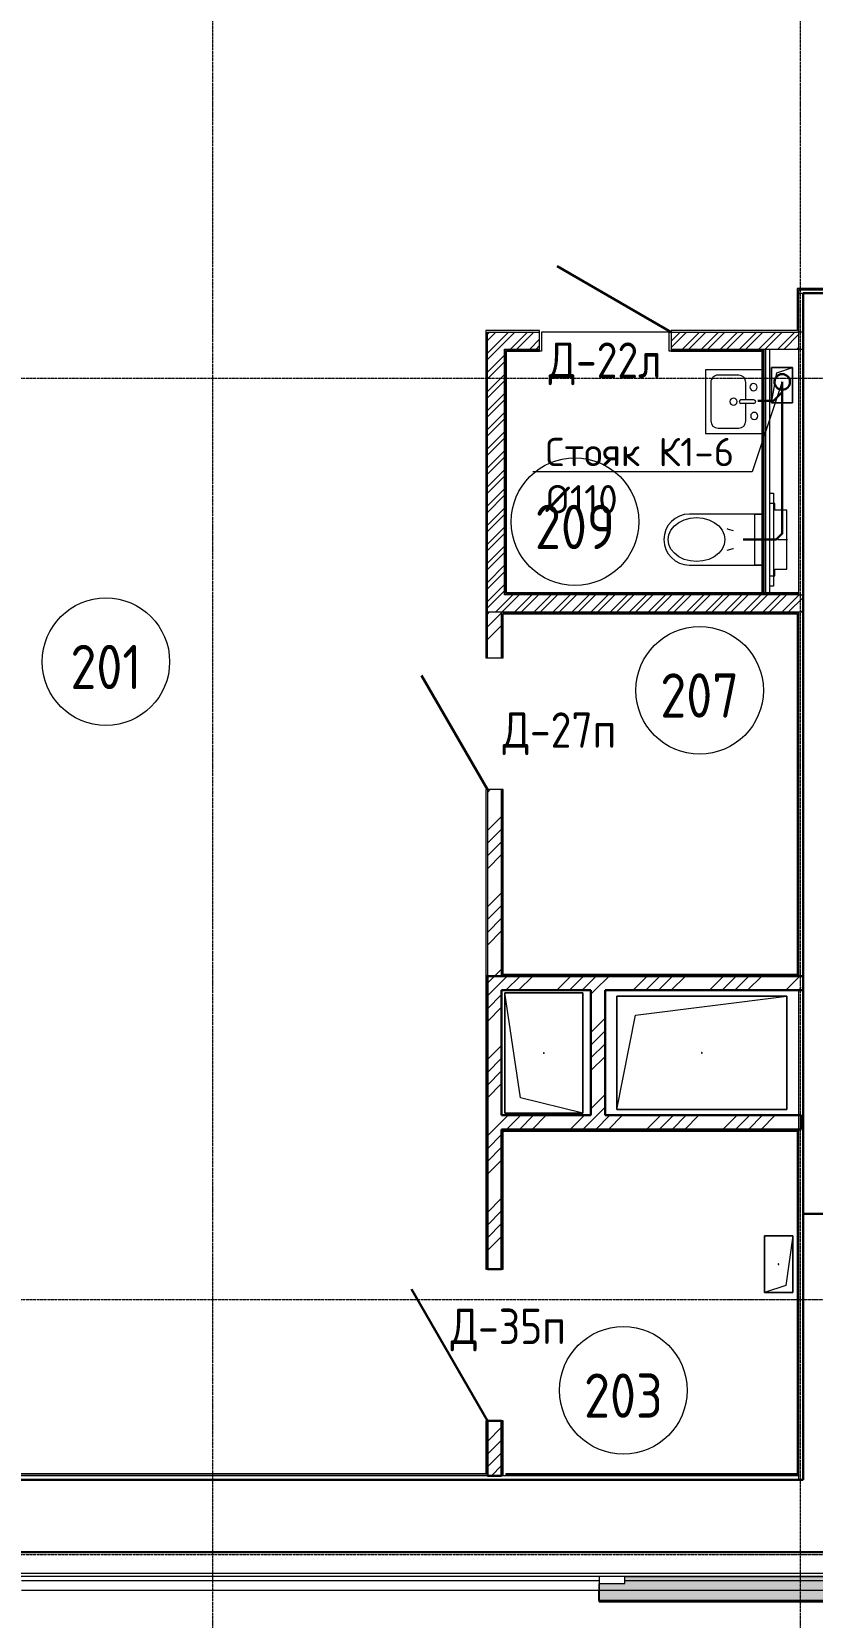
# Model space of a CAD drawing. Header units: millimetres. Extents: x -10178924 to 11692288, y -947381 to 58396.
# Drawn here: x 1722 to 7233, y -177041 to -165853 of the extents above; entities that cross this region are included whole.
import ezdxf
from ezdxf import colors
from ezdxf.entities.mleader import LeaderData, LeaderLine
from ezdxf.math import Vec2, Vec3

# ---------------------------------------------------------------- set-up
doc = ezdxf.new("R2010")
doc.units = ezdxf.units.MM
doc.linetypes.add('ADSK_Линия сетки', pattern=[25, 20, -2.5, 0, -2.5])
for name, color, linetype, lineweight in [('!К1', 32, 'Continuous', 30), ('Аннотация', 7, 'Continuous', 18), ('Выноски ВК', 7, 'Continuous', 0), ('Двери', 7, 'Continuous', 9), ('Марки дверей', 7, 'Continuous', 20), ('Обобщенные модели', 7, 'Continuous', 18), ('Ограждение', 7, 'Continuous', 9), ('Оси', 253, 'Continuous', 9), ('Перекрытие', 7, 'Continuous', 18), ('Сантехника', 7, 'Continuous', 18), ('Стены внутренние', 7, 'Continuous', 18), ('Стены наружные', 7, 'Continuous', 18), ('Стены несущие', 7, 'Continuous', 30), ('Стены отделка', 7, 'Continuous', 30), ('Стены штриховка', 7, 'Continuous', 9), ('ШТРИХОВКА', 252, 'Continuous', 15)]:
    doc.layers.add(name, color=color, linetype=linetype, lineweight=lineweight)
doc.layers.add('Линии', color=7, linetype='Continuous', lineweight=9, true_color=0x00a600)
doc.styles.add('GOST Common', font='GOST_Common.ttf', dxfattribs={"width": 0.9, "height": 350})
doc.styles.add('GOST Common_2', font='GOST_Common.ttf', dxfattribs={"width": 0.9, "height": 250})
doc.styles.add('PDF ISOCPEUR', font='isocpeur.ttf')
pattern_1 = [(45, (0, -123085.82), (-269.408, 269.408), []), (45, (89.8, -123085.82), (-269.408, 269.408), []), (45, (179.6, -123085.82), (-269.408, 269.408), []), (45, (269.4, -123085.82), (-269.408, 269.408), [])]

# ---------------------------------------------------------------- blocks, each defined once
blk = doc.blocks.new('AC_Дверь_Однопольная_Стальная - 900х2100Н Д32п-6552410-План 2-го этажа')
at = {"layer": 'Двери', "lineweight": 30}
blk.add_line((-465, 75), (340, 540), dxfattribs=at)
blk = doc.blocks.new('Ограждение - Ограждение-2756656-План 2-го этажа')
at = {"layer": 'Ограждение', "true_color": 0x373f43, "transparency": 33554432}
for points in [[(8028, -338), (8028, 116), (8009, 107), (7987, 107), (7966, 118), (7953, 134), (7948, 156), (7953, 178), (7967, 195), (7987, 205), (8009, 205), (8028, 197), (8028, 1539), (7849, 1717), (7849, 746), (7948, 746), (7948, 246), (7849, 246), (7849, -160), (7922, -233)], [(18243, 1539), (18282, 1539), (18282, 1717), (16198, 1717), (16198, 1698), (15798, 1698), (15798, 1717), (7849, 1717), (8028, 1539), (17981, 1539)], [(18243, 1538), (18282, 1539), (18282, 1543), (8024, 1543), (8028, 1538), (17981, 1538)], [(7848, 746), (7849, 746), (7848, 970)], [(7512, -338), (8028, -338), (7848, -160), (5909, -160), (5909, -209), (5729, -209), (5729, -338), (5909, -338)], [(8028, -339), (8023, -335), (5729, -335), (5729, -339), (8028, -339)]]:
    blk.add_hatch(color=149, dxfattribs=at).paths.add_polyline_path(points)
h = blk.add_hatch(color=149, dxfattribs=at)
h.paths.add_polyline_path([(8028, -339), (8028, 116), (8024, 114), (8024, -335), (8028, -338)])
h.paths.add_polyline_path([(8028, 196), (8028, 1539), (8024, 1543), (8024, 198), (8028, 196)])
at = {"layer": 'Ограждение'}
for p, q in [((7849, 1717), (7848, 1718)), ((7848, 1718), (8033, 1718)), ((7849, 1717), (8026, 1540)), ((8028, 1539), (7849, 1717)), ((7849, 1717), (7849, 746)), ((7849, 1717), (7849, 746)), ((15798, 1717), (7849, 1717)), ((15798, 1717), (7849, 1717)), ((8033, 1718), (9809, 1718)), ((9809, 1718), (8033, 1718)), ((10833, 1718), (12604, 1718)), ((12604, 1718), (10833, 1718)), ((13663, 1718), (15439, 1718)), ((15439, 1718), (13663, 1718)), ((18283, 1717), (16198, 1717)), ((18283, 1717), (16198, 1717)), ((16508, 1718), (18282, 1718)), ((18282, 1718), (16508, 1718)), ((8026, 1540), (8023, 1544)), ((8023, 1544), (8023, 198)), ((8023, 1544), (8024, 1543)), ((18282, 1544), (8023, 1544)), ((8024, 1543), (8026, 1540)), ((8026, 1540), (8024, 1543)), ((8024, 1543), (8024, 198)), ((8024, 1543), (8026, 1540)), ((18282, 1543), (8024, 1543)), ((8026, 1540), (8024, 1542)), ((8024, 1542), (8024, 198)), ((8024, 1542), (8024, 1542)), ((8024, 1542), (8024, 198)), ((8024, 1542), (8026, 1540)), ((18282, 1542), (8024, 1542)), ((18282, 1542), (8024, 1542)), ((8026, 1540), (8026, 197)), ((8027, 1540), (8026, 1540)), ((8026, 1540), (8026, 197)), ((8028, 1539), (8026, 1540)), ((8026, 1540), (8028, 1539)), ((18282, 1540), (8026, 1540)), ((18282, 1540), (8026, 1540)), ((8027, 1540), (8027, 196)), ((8027, 1540), (8027, 196)), ((8027, 1540), (8028, 1538)), ((18282, 1540), (8027, 1540)), ((18282, 1540), (8027, 1540)), ((8028, 1539), (8028, 196)), ((18282, 1539), (8028, 1539)), ((8028, 1538), (8028, 196)), ((18282, 1538), (8028, 1538)), ((7849, 246), (7849, -160)), ((7849, 246), (7849, -160)), ((8023, 114), (8023, -333)), ((8024, 115), (8024, -335)), ((8024, 114), (8024, -335)), ((8024, 114), (8024, -335)), ((8026, 116), (8026, -337)), ((8026, 116), (8026, -337)), ((8027, 116), (8027, -337)), ((8027, 116), (8027, -338)), ((8028, 116), (8028, -339)), ((8028, 116), (8028, -338)), ((5729, -209), (5729, -337)), ((5729, -338), (5729, -209)), ((5909, -160), (7849, -160)), ((5909, -160), (7849, -160)), ((7848, -159), (7828, -159)), ((7849, -160), (7848, -159)), ((8028, -338), (7849, -160)), ((7849, -160), (8026, -337)), ((5729, -337), (5729, -333)), ((5729, -333), (5729, -335)), ((5729, -333), (8023, -333)), ((5729, -335), (5729, -337)), ((5729, -337), (5729, -335)), ((5729, -335), (5729, -335)), ((5729, -335), (5729, -337)), ((5729, -337), (5729, -335)), ((5729, -335), (5729, -337)), ((5729, -335), (8024, -335)), ((5729, -335), (8024, -335)), ((5729, -335), (8024, -335)), ((8023, -333), (8024, -335)), ((8026, -337), (8023, -333)), ((8024, -335), (8026, -337)), ((8026, -337), (8024, -335)), ((8024, -335), (8026, -337)), ((8024, -335), (8024, -335)), ((8026, -337), (8024, -335)), ((8024, -335), (8026, -337)), ((5729, -337), (5729, -337)), ((5729, -338), (5729, -337)), ((5729, -337), (5729, -338)), ((5729, -337), (8026, -337)), ((5729, -337), (8027, -337)), ((5729, -337), (8026, -337)), ((5729, -338), (5729, -339)), ((5729, -338), (8028, -338)), ((5729, -338), (8027, -338)), ((5729, -339), (8028, -339)), ((8026, -337), (8028, -338)), ((8028, -338), (8026, -337)), ((8027, -337), (8026, -337)), ((8027, -338), (8028, -339))]:
    blk.add_line(p, q, dxfattribs=at)
blk = doc.blocks.new('GM_Отверстие прямоугольное _в плите_ - Отверстие-3479543-План 2-го этажа')
at = {"layer": 'Обобщенные модели'}
for p, q in [((-100, -200), (-100, 200)), ((-100, 200), (100, 200)), ((100, 200), (-100, 200)), ((-100, 200), (-100, -200)), ((-100, -200), (-50, 150)), ((-50, 150), (100, 200)), ((100, 200), (100, -200)), ((100, -200), (100, 200)), ((100, -200), (-100, -200)), ((-100, -200), (100, -200))]:
    blk.add_line(p, q, dxfattribs=at)
for start, end in [(360, 180), (180, 360), (60, 165), (300, 360), (195, 270)]:
    blk.add_arc((0, 0), 2.5, start, end, dxfattribs=at)
blk = doc.blocks.new('AC_Дверь_Однопольная_Деревянная - 900х2100Н композитная Д-22л-6552334-План 2-го этажа')
at = {"layer": 'Двери', "lineweight": 30}
blk.add_line((465, 75), (-340, 540), dxfattribs=at)
blk = doc.blocks.new('SND_Унитаз_Jika_Olymp_с_инсталяцией - Унитаз_ выпуск прямой_ установка на пол_693х360х360_ PN30_12_ ХВ резьба HP DN15_ К гл_ кон П DN100-V38-План 2-го этажа')
at = {"layer": 'Сантехника'}
for p, q in [((0, -62), (0, 6)), ((-327, -94), (328, -94)), ((-327, -120), (-327, -94)), ((-255, -85), (-255, -120)), ((-208, -85), (-255, -85)), ((-208, 0), (-208, -85)), ((208, 0), (-208, 0)), ((208, -85), (208, 0)), ((255, -85), (208, -85)), ((255, -120), (255, -85)), ((328, -94), (328, -120)), ((-180, -175), (-180, -687)), ((-180, -224), (-180, -175)), ((180, -687), (180, -175)), ((180, -175), (180, -224)), ((180, -224), (-180, -224))]:
    blk.add_line(p, q, dxfattribs=at)
at = {"layer": 'Сантехника', "flags": 128}
for points in [[(0, -837), (-34, -831), (-67, -817), (-97, -793), (-121, -761), (-140, -723), (-151, -681), (-155, -637), (-151, -592), (-140, -550), (-121, -512), (-97, -480), (-67, -456), (-34, -442), (0, -437)], [(-62, -376), (-72, -412), (-75, -420)], [(0, -437), (34, -442), (67, -456), (97, -480), (121, -512), (140, -550), (151, -592), (155, -637), (151, -681), (140, -723), (121, -761), (97, -793), (67, -817), (34, -831), (0, -837)], [(75, -420), (62, -379), (62, -376)]]:
    blk.add_lwpolyline(points, dxfattribs=at)
at = {"layer": 'Сантехника'}
blk.add_arc((0, -687), 180, 180, 360, dxfattribs=at)
blk = doc.blocks.new('Sink - Kitchen _11_ - 450 x 400mm-658719-План 2-го этажа')
at = {"layer": 'Сантехника'}
for p, q in [((-209, 201), (-209, -198)), ((-209, 201), (-209, -198)), ((3, 145), (3, 53)), ((28, 145), (28, 53)), ((241, -198), (241, 201)), ((241, -198), (241, 201)), ((-171, 37), (-171, -109)), ((3, 88), (-120, 88)), ((152, 88), (28, 88)), ((203, -109), (203, 37)), ((-209, -198), (241, -198)), ((-209, -198), (241, -198)), ((-120, -160), (152, -160))]:
    blk.add_line(p, q, dxfattribs=at)
for centre, radius, start, end in [((-86, 142), 25.4, 360, 180), ((-86, 142), 25.4, 180, 0), ((16, 145), 12.7, 360, 180), ((117, 147), 25.4, 360, 180), ((117, 147), 25.4, 180, 0), ((-120, 37), 50.8, 90, 180), ((16, 0), 25.4, 360, 180), ((16, 0), 25.4, 180, 0), ((16, 53), 12.7, 180, 0), ((152, 37), 50.8, 360, 90), ((-120, -109), 50.8, 180, 270), ((152, -109), 50.8, 270, 0)]:
    blk.add_arc(centre, radius, start, end, dxfattribs=at)
blk = doc.blocks.new('GM_Отверстие прямоугольное _в плите_ - Отверстие-1400775-План 2-го этажа')
at = {"layer": 'Обобщенные модели'}
for p, q in [((-75, -125), (-75, 125)), ((-75, 125), (75, 125)), ((75, 125), (-75, 125)), ((-75, 125), (-75, -125)), ((-37.5, 87.5), (75, 125)), ((75, 125), (75, -125)), ((75, -125), (75, 125)), ((-75, -125), (-37.5, 87.5)), ((75, -125), (-75, -125)), ((-75, -125), (75, -125))]:
    blk.add_line(p, q, dxfattribs=at)
for start, end in [(360, 180), (180, 360), (60, 165), (300, 360), (195, 270)]:
    blk.add_arc((0, 0), 2.5, start, end, dxfattribs=at)
blk = doc.blocks.new('AC_Дверь_Однопольная_Стальная - 1000х2100Н Д35п-металлическая-7236750-План 2-го этажа')
at = {"layer": 'Двери', "lineweight": 30}
blk.add_line((-535, 50), (392, 585), dxfattribs=at)
blk = doc.blocks.new('GM_Отверстие прямоугольное _в плите_ - Отверстие-7236357-План 2-го этажа')
at = {"layer": 'Обобщенные модели'}
for p, q in [((-425, -275), (-425, 275)), ((-425, 275), (425, 275)), ((425, 275), (-425, 275)), ((-425, 275), (-425, -275)), ((-315, 165), (425, 275)), ((425, 275), (425, -275)), ((425, -275), (425, 275)), ((-425, -275), (-315, 165)), ((425, -275), (-425, -275)), ((-425, -275), (425, -275))]:
    blk.add_line(p, q, dxfattribs=at)
for start, end in [(360, 180), (180, 360), (60, 165), (300, 360), (195, 270)]:
    blk.add_arc((0, 0), 2.5, start, end, dxfattribs=at)
blk = doc.blocks.new('GM_Отверстие прямоугольное _в плите_ - Отверстие-7254743-План 2-го этажа')
at = {"layer": 'Обобщенные модели'}
for p, q in [((-600, -400), (-600, 400)), ((-600, 400), (600, 400)), ((600, 400), (-600, 400)), ((-600, 400), (-600, -400)), ((-467, 267), (600, 400)), ((600, 400), (600, -400)), ((600, -400), (600, 400)), ((-600, -400), (-467, 267)), ((600, -400), (-600, -400)), ((-600, -400), (600, -400))]:
    blk.add_line(p, q, dxfattribs=at)
for start, end in [(360, 180), (180, 360), (60, 165), (300, 360), (195, 270)]:
    blk.add_arc((0, 0), 2.5, start, end, dxfattribs=at)
blk = doc.blocks.new('2 этаж')
h = blk.add_hatch()
h.set_pattern_fill('ANSI32', color=256, scale=10)
h.set_pattern_definition([(45, (0, -123085.82), (-67.3519, 67.3519), []), (45, (44.9, -123085.82), (-67.3519, 67.3519), [])])
h.paths.add_polyline_path([(5059, -114586), (5307, -114586), (5307, -114466), (4939, -114466), (4939, -116441), (7168, -116441), (7168, -116321), (7138, -116321), (5059, -116321)])
h.paths.add_polyline_path([(7138, -114466), (6237, -114466), (6237, -114586), (7138, -114586)], flags=17)
at = {"layer": 'Стены внутренние'}
h = blk.add_hatch(dxfattribs=at)
h.set_pattern_fill('ANSI34', color=256, scale=20, style=0)
h.set_pattern_definition(pattern_1)
h.paths.add_polyline_path([(5039, -117694), (4939, -117694), (4939, -119010), (5039, -119010)])
h.paths.add_polyline_path([(5039, -116441), (4939, -116441), (4939, -116764), (5039, -116764)])
at = {"layer": 'Стены внутренние', "lineweight": 9}
h = blk.add_hatch(dxfattribs=at)
h.set_pattern_fill('ANSI34', color=256, scale=20, style=0)
h.set_pattern_definition(pattern_1)
h.paths.add_polyline_path([(5039, -122535), (5039, -122147), (4939, -122147), (4939, -122535)])
h.paths.add_polyline_path([(5039, -121077), (5039, -119010), (4939, -119010), (4939, -121077)])
h = blk.add_hatch(dxfattribs=at)
h.set_pattern_fill('ANSI34', color=256, scale=20, style=0)
h.set_pattern_definition(pattern_1)
h.paths.add_polyline_path([(5418, -119110), (7153, -119110), (7153, -119010), (5039, -119010), (5039, -119110)])
h = blk.add_hatch(dxfattribs=at)
h.set_pattern_fill('ANSI34', color=256, scale=20, style=0)
h.set_pattern_definition(pattern_1)
h.paths.add_polyline_path([(5670, -119992), (5770, -119992), (5770, -119110), (5670, -119110), (5670, -119710)])
h = blk.add_hatch(dxfattribs=at)
h.set_pattern_fill('ANSI34', color=256, scale=20, style=0)
h.set_pattern_definition(pattern_1)
h.paths.add_polyline_path([(5418, -120092), (7153, -120092), (7153, -119992), (5039, -119992), (5039, -120092)])
at = {"layer": 'Линии', "color": 7}
for centre in [(5557, -115804), (2246, -116792), (6437, -116994), (5899, -121933)]:
    blk.add_circle(centre, 450, dxfattribs=at)
at = {"layer": 'Оси', "color": 252, "linetype": 'ADSK_Линия сетки'}
for p, q in [((3000, -128115), (3000, -78863)), ((7150, -128115), (7150, -101228)), ((-10115, -114791), (56005, -114791)), ((-10115, -121291), (42696, -121291)), ((-10115, -123091), (50212, -123091))]:
    blk.add_line(p, q, dxfattribs=at)
at = {"layer": 'Перекрытие'}
blk.add_line((6222, -114466), (5322, -114466), dxfattribs=at)
for points in [[(5322, -114466), (5322, -114601), (5307, -114601), (5307, -114454)], [(6237, -114454), (6237, -114601), (6222, -114601), (6222, -114466)]]:
    blk.add_lwpolyline(points, dxfattribs=at)
at = {"layer": 'Стены наружные'}
for p, q in [((5049, -116764), (5049, -116451)), ((5051, -116764), (5051, -116453)), ((5049, -119000), (5049, -117694)), ((5051, -118998), (5051, -117694)), ((1649, -123275), (5728, -123275)), ((5728, -123275), (5728, -123345)), ((5729, -123245), (5729, -123275)), ((5909, -123275), (7848, -123275)), ((7918, -123345), (1649, -123345)), ((5724, -123345), (5724, -123415)), ((7988, -123415), (5724, -123415))]:
    blk.add_line(p, q, dxfattribs=at)
at = {"layer": 'Стены несущие'}
for p, q in [((7541, -114191), (7168, -114191)), ((7168, -114191), (7168, -122565)), ((7168, -119010), (4929, -119010)), ((4939, -121077), (4939, -119010)), ((5039, -119110), (5670, -119110)), ((5039, -119992), (5039, -119110)), ((5670, -119110), (5670, -119992)), ((5770, -119110), (7168, -119110)), ((5770, -119992), (5770, -119110)), ((5670, -119992), (5039, -119992)), ((7153, -119992), (5770, -119992)), ((7153, -120092), (7153, -119992)), ((5039, -120092), (7153, -120092)), ((5039, -120102), (5039, -120092)), ((5039, -121077), (5039, -120102)), ((7168, -120688), (8009, -120688)), ((4939, -121077), (5039, -121077)), ((4939, -122535), (4939, -122147)), ((5039, -122147), (4939, -122147)), ((5039, -122535), (5039, -122147)), ((169, -122565), (7168, -122565)), ((4939, -122535), (5039, -122535)), ((-338, -123075), (7678, -123075))]:
    blk.add_line(p, q, dxfattribs=at)
at = {"layer": 'Стены отделка', "lineweight": 9}
for p, q in [((7126, -114161), (7126, -114454)), ((7571, -114159), (7128, -114159)), ((7561, -114171), (7138, -114171)), ((7138, -116321), (7138, -114171)), ((7138, -114191), (7168, -114191)), ((4927, -114456), (4927, -116764)), ((5307, -114454), (4929, -114454)), ((7126, -114454), (6237, -114454)), ((7168, -114466), (7128, -114466)), ((6237, -114586), (7168, -114586)), ((6237, -114592), (6892, -114592)), ((6237, -114601), (6892, -114601)), ((6877, -114592), (6877, -116310)), ((6892, -116321), (6892, -114592)), ((6932, -116321), (6932, -114616)), ((7138, -116321), (5059, -116321)), ((7138, -116315), (5065, -116315)), ((7138, -116306), (5074, -116306)), ((6877, -116310), (6892, -116310)), ((4939, -116441), (7168, -116441)), ((5051, -116453), (7126, -116453)), ((7126, -116453), (7126, -118998)), ((7138, -119010), (7138, -116441)), ((4927, -116764), (5051, -116764)), ((5051, -117694), (4927, -117694)), ((4927, -117694), (4927, -121077)), ((7126, -118998), (5051, -118998)), ((7138, -122565), (7138, -119110)), ((5039, -120102), (5039, -120102)), ((5051, -120104), (7126, -120104)), ((5051, -121077), (5051, -120104)), ((7126, -120104), (7126, -122523)), ((4927, -121077), (4939, -121077)), ((5039, -121077), (5051, -121077)), ((4939, -122147), (4927, -122147)), ((4927, -122147), (4927, -122523)), ((5051, -122147), (5039, -122147)), ((5051, -122529), (5051, -122147)), ((7138, -122535), (179, -122535)), ((4927, -122523), (201, -122523)), ((5039, -122529), (5051, -122529)), ((7126, -122523), (5070, -122523)), ((5070, -122523), (5070, -122535)), ((7132, -122535), (7132, -122523)), ((7132, -122523), (7138, -122523)), ((-507, -123245), (7828, -123245)), ((7828, -123225), (-487, -123225)), ((5729, -123245), (5729, -123295)), ((5909, -123295), (5909, -123245)), ((5729, -123295), (5909, -123295))]:
    blk.add_line(p, q, dxfattribs=at)
for points in [[(5059, -116321), (5059, -114586), (5307, -114586)], [(5065, -116315), (5065, -114592), (5307, -114592)], [(5074, -116306), (5074, -114601), (5307, -114601)]]:
    blk.add_lwpolyline(points, dxfattribs=at)
at = {"layer": 'Стены штриховка'}
for p, q in [((7128, -114159), (7126, -114159)), ((7126, -114159), (7126, -114161)), ((7573, -114161), (7126, -114161)), ((7128, -114159), (7128, -114456)), ((4929, -114454), (4927, -114454)), ((4927, -114454), (4927, -114456)), ((5307, -114456), (4927, -114456)), ((4929, -114454), (4929, -116764)), ((7128, -114456), (6237, -114456)), ((6237, -114466), (7128, -114466)), ((6886, -116310), (6886, -114592)), ((6905, -116321), (6905, -114586)), ((6932, -114791), (6932, -114586)), ((7138, -116321), (7168, -116321)), ((5039, -116764), (5039, -116441)), ((7128, -116451), (5049, -116451)), ((7128, -116451), (7128, -119000)), ((4929, -117694), (4929, -121077)), ((4939, -117694), (4939, -119010)), ((5039, -119010), (5039, -117694)), ((7128, -119000), (5049, -119000)), ((5049, -120102), (7128, -120102)), ((5049, -121077), (5049, -120102)), ((7128, -120102), (7128, -122523)), ((4929, -122147), (4929, -122525)), ((5049, -122529), (5049, -122147)), ((4929, -122525), (199, -122525)), ((5070, -122525), (7132, -122525)), ((7128, -122523), (7132, -122523))]:
    blk.add_line(p, q, dxfattribs=at)
blk.add_lwpolyline([(4939, -116764), (4939, -114466), (5307, -114466)], dxfattribs=at)
at = {"layer": 'Двери', "color": 8, "true_color": 0x7f7f7f}
blk.add_blockref('AC_Дверь_Однопольная_Деревянная - 900х2100Н композитная Д-22л-6552334-План 2-го этажа', (5772, -114541), dxfattribs=at)
at = {"layer": 'Двери', "rotation": 90}
blk.add_blockref('AC_Дверь_Однопольная_Стальная - 900х2100Н Д32п-6552410-План 2-го этажа', (5014, -117229), dxfattribs=at)
at = {"layer": 'Двери', "color": 8, "true_color": 0x7f7f7f, "rotation": 90}
blk.add_blockref('AC_Дверь_Однопольная_Стальная - 1000х2100Н Д35п-металлическая-7236750-План 2-го этажа', (4989, -121612), dxfattribs=at)
at = {"layer": 'Обобщенные модели'}
for name, p in [('GM_Отверстие прямоугольное _в плите_ - Отверстие-1400775-План 2-го этажа', (7019, -114841)), ('GM_Отверстие прямоугольное _в плите_ - Отверстие-7254743-План 2-го этажа', (6452, -119552))]:
    blk.add_blockref(name, p, dxfattribs=at)
for name, p, rotation in [('GM_Отверстие прямоугольное _в плите_ - Отверстие-7236357-План 2-го этажа', (5338, -119553), 90), ('GM_Отверстие прямоугольное _в плите_ - Отверстие-3479543-План 2-го этажа', (6995, -121043), 180)]:
    blk.add_blockref(name, p, dxfattribs=dict(at, rotation=rotation))
at = {"layer": 'Ограждение'}
blk.add_blockref('Ограждение - Ограждение-2756656-План 2-го этажа', (0, -123086), dxfattribs=at)
at = {"layer": 'Сантехника', "rotation": 270}
for name, p in [('Sink - Kitchen _11_ - 450 x 400mm-658719-План 2-го этажа', (6676, -114941)), ('SND_Унитаз_Jika_Olymp_с_инсталяцией - Унитаз_ выпуск прямой_ установка на пол_693х360х360_ PN30_12_ ХВ резьба HP DN15_ К гл_ кон П DN100-V38-План 2-го этажа', (7052, -115930))]:
    blk.add_blockref(name, p, dxfattribs=at)
at = {"layer": 'Аннотация', "lineweight": 9, "char_height": 312.5, "width": 520.21, "attachment_point": 5, "line_spacing_factor": 1.022766, "style": 'GOST Common'}
for s, insert in [('209', (5557, -115841)), ('201', (2246, -116829)), ('207', (6437, -117030)), ('203', (5899, -121970))]:
    blk.add_mtext(s, dxfattribs=dict(at, insert=insert))
at = {"layer": 'Марки дверей', "lineweight": 9, "char_height": 250, "width": 851.4, "attachment_point": 5, "line_spacing_factor": 1.022766, "style": 'GOST Common_2'}
for s, insert in [('\\pxqc,t1.8,3.6,5.4,7.2,9,10.8,12.6,14.4,16.2,18,19.8,21.6,23.4,25.2,27,28.8,30.6,32.4,34.2,36,37.8,39.6,41.4,43.2,45,46.8,48.6,50.4,52.2,54,55.8,57.6;{Д-22л}', (5769, -114690)), ('\\pxqc,t1.8,3.6,5.4,7.2,9,10.8,12.6,14.4,16.2,18,19.8,21.6,23.4,25.2,27,28.8,30.6,32.4,34.2,36,37.8,39.6,41.4,43.2,45,46.8,48.6,50.4,52.2,54,55.8,57.6;{Д-27п}', (5447, -117300)), ('\\pxqc,t1.8,3.6,5.4,7.2,9,10.8,12.6,14.4,16.2,18,19.8,21.6,23.4,25.2,27,28.8,30.6,32.4,34.2,36,37.8,39.6,41.4,43.2,45,46.8,48.6,50.4,52.2,54,55.8,57.6;{Д-35п}', (5086, -121507))]:
    blk.add_mtext(s, dxfattribs=dict(at, insert=insert))
blk = doc.blocks.new('_None')

msp = doc.modelspace()

# ---------------------------------------------------------------- linework, layer by layer
at = {"layer": '!К1'}
for points in [[(7020.2, -168324.1), (7020.2, -169394), (6977.4, -169436.9), (6745, -169436.9)], [(7020.2, -168396.3), (6959.9, -168456.6), (6847.3, -168456.6)]]:
    msp.add_lwpolyline(points, dxfattribs=at)
msp.add_circle((7020.2, -168324.1), 55, dxfattribs=at)

# ---------------------------------------------------------------- block references
at = {"layer": 'ШТРИХОВКА'}
msp.add_blockref('2 этаж', (0, -53506.6), dxfattribs=at)

# ---------------------------------------------------------------- leaders
at = {"layer": 'Выноски ВК', "ltscale": 50}
ml = msp.add_multileader_mtext('Standard', dxfattribs=at)
ml.set_content('Стояк К1-6 ^J%%C110', color=256, style='PDF ISOCPEUR')
ml.set_leader_properties(color=256, linetype='ByLayer', lineweight=-1)
ml.set_arrow_properties(name='NONE')
ml.build(insert=Vec2(0, 0))
ml.multileader.update_dxf_attribs({"text_left_attachment_type": 6, "text_right_attachment_type": 6, "dogleg_length": 100, "arrow_head_size": 300})
ctx = ml.context
ctx.base_point, ctx.char_height, ctx.arrow_head_size, ctx.landing_gap_size, ctx.plane_origin = Vec3(5348.5, -168958.8), 200, 300, 0, Vec3(-224.1, -164611.9)
ctx.left_attachment, ctx.right_attachment = 6, 6
notes = []
notes.append((ctx, [(1, (1, 1, 0), (6808.5, -168958.8), (-1, 0), 100, [(1, [(7020.2, -168324.1)], 0, [])])]))
ctx.mtext.insert, ctx.mtext.width, ctx.mtext.flow_direction = Vec3(5348.5, -168718.8), 1434.251, 5
for ctx, leaders in notes:
    for number, flags, end, landing, length, lines in leaders:
        leader = LeaderData()
        leader.index, (leader.has_last_leader_line, leader.has_dogleg_vector, leader.attachment_direction) = number, flags
        leader.last_leader_point, leader.dogleg_vector, leader.dogleg_length = Vec3(end), Vec3(landing), length
        for number, points, colour, breaks in lines:
            line = LeaderLine()
            line.index, line.vertices, line.color, line.breaks = number, Vec3.list(points), colors.encode_raw_color(colour), breaks
            leader.lines.append(line)
        ctx.leaders.append(leader)

doc.saveas('drawing.dxf')
